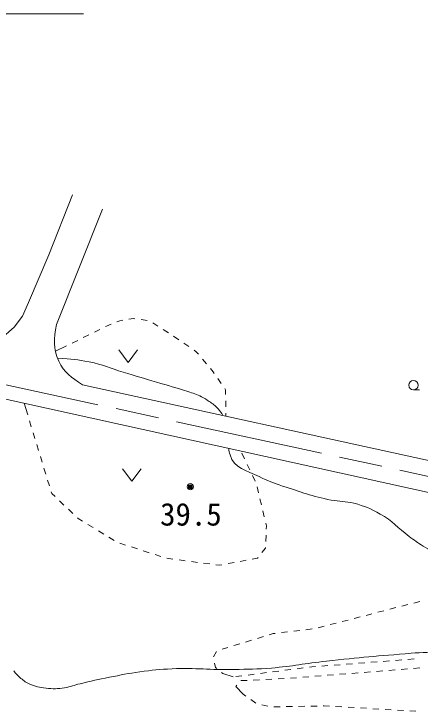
# Model space of a CAD drawing. Units: millimetres, scale not verified. Extents: x 40000 to 680000, y 20000 to 380000.
# Drawn here: x 448241 to 481102, y 284449 to 340822 of the extents above; entities that cross this region are included whole.
import ezdxf
from ezdxf.enums import TextEntityAlignment as Align

# ---------------------------------------------------------------- set-up
doc = ezdxf.new("R2010")
doc.units = ezdxf.units.MM
doc.header["$LTSCALE"] = 1000
doc.header["$PDMODE"] = 32
doc.header["$PDSIZE"] = 500
doc.linetypes.add('CHAIN', pattern=[18.5, 12, -1.5, 3.5, -1.5])
for name, color, linetype, lineweight in [('M-BGD', 7, 'Continuous', 13), ('M-BMK', 2, 'CHAIN', 13), ('M-STR-HTXT', 7, 'Continuous', 13)]:
    doc.layers.add(name, color=color, linetype=linetype, lineweight=lineweight)
doc.styles.add('ＭＳ ゴシック', font='')
doc.styles.get('ＭＳ ゴシック').set_extended_font_data('MS Gothic')

msp = doc.modelspace()

# ---------------------------------------------------------------- linework, layer by layer
at = {"layer": 'M-BGD'}
for p, q in [((451063, 321347), (452967, 326205)), ((455407, 325037), (451674, 315695)), ((449417, 317498), (451063, 321347)), ((448934, 316395), (449417, 317498)), ((448266, 315491), (448934, 316395)), ((455729, 315577), (456105, 315729)), ((456568, 315916), (456811, 316013)), ((456811, 316013), (457046, 316052)), ((457540, 316131), (457910, 316191)), ((457910, 316191), (458034, 316173)), ((458529, 316101), (459023, 316028)), ((459476, 315843), (459898, 315575)), ((447157, 314522), (448266, 315491)), ((454747, 315092), (455196, 315314)), ((455644, 315535), (455729, 315577)), ((460320, 315307), (460742, 315039)), ((453851, 314649), (454299, 314871)), ((461157, 314759), (461571, 314479)), ((452954, 314206), (453403, 314428)), ((461984, 314198), (462398, 313917)), ((451609, 313542), (452506, 313985)), ((456729, 313648), (457479, 312648)), ((457479, 312648), (458229, 313648)), ((462812, 313636), (462998, 313510)), ((462998, 313510), (463174, 313298)), ((463493, 312914), (463813, 312530)), ((464133, 312145), (464355, 311878)), ((464355, 311878), (464442, 311753)), ((464727, 311342), (465012, 310931)), ((453790, 310834), (486155, 303763)), ((444587, 310332), (485625, 301289)), ((465296, 310520), (465367, 310418)), ((465367, 310418), (465371, 310042)), ((480564, 310424), (481064, 310424)), ((465378, 309542), (465384, 309042)), ((449060, 309347), (449353, 308391)), ((465390, 308542), (465393, 308299)), ((449500, 307913), (449647, 307435)), ((449793, 306957), (449940, 306479)), ((450086, 306001), (450233, 305523)), ((450380, 305045), (450526, 304566)), ((466886, 304845), (466668, 305294)), ((450673, 304088), (450819, 303610)), ((457032, 304041), (457782, 303041)), ((457782, 303041), (458532, 304041)), ((467323, 303945), (467104, 304395)), ((467759, 303045), (467541, 303495)), ((450966, 303132), (451112, 302654)), ((451259, 302176), (451297, 302053)), ((468029, 302086), (467911, 302572)), ((451297, 302053), (451566, 301798)), ((468264, 301114), (468147, 301600)), ((451929, 301453), (452291, 301109)), ((452654, 300765), (453017, 300421)), ((468500, 300142), (468382, 300628)), ((453379, 300077), (453441, 300018)), ((453441, 300018), (453795, 299802)), ((454222, 299542), (454649, 299282)), ((468671, 299436), (468617, 299656)), ((468660, 299162), (468671, 299436)), ((455076, 299022), (455503, 298762)), ((455930, 298502), (456357, 298241)), ((468620, 298163), (468640, 298663)), ((456805, 298026), (457281, 297872)), ((457756, 297718), (458232, 297564)), ((468598, 297619), (468600, 297664)), ((458708, 297410), (459183, 297256)), ((459659, 297101), (460135, 296947)), ((468309, 297267), (468598, 297619)), ((460614, 296808), (461109, 296741)), ((461605, 296675), (462100, 296608)), ((462596, 296542), (463091, 296475)), ((466546, 296556), (467037, 296649)), ((467529, 296741), (467944, 296819)), ((467944, 296819), (467993, 296880)), ((463587, 296408), (464082, 296342)), ((464578, 296275), (464854, 296238)), ((464854, 296238), (465072, 296279)), ((465563, 296371), (466054, 296464)), ((480602, 293184), (481086, 293309)), ((478665, 292685), (479150, 292810)), ((479634, 292935), (480118, 293060)), ((475760, 291936), (476245, 292061)), ((476729, 292186), (477213, 292311)), ((477697, 292435), (478181, 292560)), ((473824, 291437), (474308, 291561)), ((474792, 291686), (475276, 291811)), ((470877, 290908), (471374, 290968)), ((471870, 291027), (472367, 291086)), ((472855, 291187), (473340, 291312)), ((467946, 290324), (468425, 290470)), ((468903, 290616), (469207, 290709)), ((469207, 290709), (469388, 290730)), ((469884, 290790), (470381, 290849)), ((466033, 289741), (466512, 289887)), ((466990, 290033), (467468, 290179)), ((464387, 288821), (464639, 289253)), ((465077, 289450), (465555, 289596)), ((480620, 288661), (480122, 288622)), ((464555, 287962), (464480, 288332)), ((473641, 288123), (473142, 288085)), ((474638, 288200), (474139, 288162)), ((475635, 288277), (475136, 288238)), ((476632, 288354), (476134, 288315)), ((477629, 288430), (477131, 288392)), ((478626, 288507), (478128, 288469)), ((479623, 288584), (479125, 288546)), ((464652, 287887), (464555, 287962)), ((465147, 287499), (465046, 287579)), ((468675, 287554), (468179, 287491)), ((469667, 287681), (469171, 287618)), ((470658, 287808), (470163, 287744)), ((471650, 287935), (471154, 287871)), ((472347, 288024), (472146, 287998)), ((472644, 288046), (472347, 288024)), ((475591, 287499), (476090, 287538)), ((476588, 287578), (477087, 287617)), ((477585, 287657), (478084, 287696)), ((478582, 287735), (479081, 287775)), ((479579, 287814), (480077, 287854)), ((480576, 287893), (481074, 287933)), ((465968, 287209), (465147, 287499)), ((466691, 287301), (466195, 287238)), ((467683, 287428), (467187, 287364)), ((467611, 286955), (468110, 286978)), ((468610, 287001), (469109, 287024)), ((469609, 287047), (470108, 287071)), ((470607, 287105), (471105, 287144)), ((471604, 287184), (472102, 287223)), ((472601, 287262), (473099, 287302)), ((473598, 287341), (474096, 287381)), ((474595, 287420), (475093, 287459)), ((466195, 286422), (466289, 286543)), ((466776, 285808), (466195, 286422)), ((466612, 286908), (467111, 286931)), ((466997, 285658), (466776, 285808)), ((467825, 285097), (467411, 285378)), ((468781, 284842), (468291, 284941)), ((469775, 284799), (469275, 284791)), ((470775, 284816), (470275, 284808)), ((471775, 284833), (471275, 284825)), ((472775, 284850), (472275, 284842)), ((473339, 284860), (473275, 284859)), ((473774, 284836), (473339, 284860)), ((474773, 284780), (474273, 284808)), ((475771, 284725), (475272, 284753)), ((476769, 284670), (476270, 284698)), ((477768, 284615), (477269, 284642)), ((478766, 284560), (478267, 284587)), ((479765, 284504), (479266, 284532)), ((480763, 284449), (480264, 284477))]:
    msp.add_line(p, q, dxfattribs=at)
for centre, radius in [((480564, 310799), 375), ((462511, 302591), 150), ((462511, 302591), 120), ((462511, 302591), 90), ((462511, 302591), 60), ((462511, 302591), 30), ((462511, 302591), 20)]:
    msp.add_circle(centre, radius, dxfattribs=at)
for points, knots in [([(451674, 315695), (451500, 314529), (451366, 313791), (451868, 312755), (452330, 311800), (452875, 311422), (453790, 310834)], [0, 0, 0, 0, 1, 1, 1, 2, 2, 2, 2]), ([(451786, 312978), (452966, 312911), (453349, 312881), (454330, 312687), (455436, 312469), (456013, 312177), (457093, 311851), (458136, 311536), (458720, 311360), (459764, 311046), (460756, 310748), (461325, 310620), (462305, 310285), (462747, 310135), (463008, 310078), (463425, 309869), (463673, 309744), (463801, 309653), (464029, 309495), (464330, 309287), (464510, 309173), (464754, 308900), (464931, 308701), (464995, 308612), (465157, 308350)], [0, 0, 0, 0, 1, 1, 1, 2, 2, 2, 3, 3, 3, 4, 4, 4, 5, 5, 5, 6, 6, 6, 7, 7, 7, 8, 8, 8, 8]), ([(465625, 305697), (465619, 305477), (465669, 305362), (465731, 305156), (466061, 304062), (467050, 303909), (468079, 303411), (468800, 303061), (469222, 302897), (469985, 302647), (471499, 302150), (472340, 301818), (473903, 301512), (474616, 301372), (475041, 301433), (475745, 301253), (476617, 301031), (477091, 300818), (477877, 300381), (478885, 299821), (479279, 299253), (480212, 298576), (480652, 298256), (480893, 298066), (481359, 297784), (481909, 297451), (482212, 297240), (482812, 297009), (483830, 296618), (484460, 296558), (485543, 296427), (486881, 296265), (487647, 296455), (488995, 296451), (490485, 296448), (491320, 296477), (492808, 296403), (493871, 296350), (494480, 296377), (495522, 296161), (496563, 295944), (497118, 295703), (498151, 295450), (498521, 295359), (498725, 295279), (499104, 295240), (499493, 295199), (499716, 295188), (500105, 295224), (500651, 295274), (500975, 295299), (501479, 295515), (502032, 295752), (502420, 295865), (502771, 296355), (502955, 296611), (503005, 296801), (503046, 297114), (503107, 297589), (503087, 297863), (503062, 298341), (503047, 298627), (503040, 298727), (503000, 299072)], [0, 0, 0, 0, 1, 1, 1, 2, 2, 2, 3, 3, 3, 4, 4, 4, 5, 5, 5, 6, 6, 6, 7, 7, 7, 8, 8, 8, 9, 9, 9, 10, 10, 10, 11, 11, 11, 12, 12, 12, 13, 13, 13, 14, 14, 14, 15, 15, 15, 16, 16, 16, 17, 17, 17, 18, 18, 18, 19, 19, 19, 20, 20, 20, 21, 21, 21, 21]), ([(448221, 287692), (448426, 287443), (448500, 287363), (448705, 287180), (448978, 286936), (449149, 286809), (449480, 286652), (449975, 286418), (450295, 286376), (450837, 286308), (451422, 286234), (451764, 286235), (452345, 286329), (452844, 286410), (453104, 286544), (453594, 286663), (454515, 286887), (455034, 286999), (455964, 287180), (456924, 287367), (457459, 287497), (458430, 287622), (459445, 287752), (460016, 287816), (461038, 287864), (462991, 287956), (464088, 287768), (466043, 287809), (467226, 287834), (467890, 287830), (469069, 287928), (470823, 288073), (471789, 288297), (473538, 288488), (476207, 288778), (477706, 288906), (480381, 289123), (482234, 289273), (483296, 289132), (485130, 289430), (487194, 289765), (488329, 290086), (490336, 290670), (492149, 291198), (493134, 291593), (494928, 292184), (497738, 293111), (499322, 293599), (502122, 294554), (503946, 295177), (504997, 295455), (506774, 296202), (507707, 296594), (508176, 296930), (509100, 297341), (510519, 297972), (511377, 298172), (512832, 298716), (513812, 299082), (514441, 299125), (515340, 299661), (516664, 300451), (517273, 301092), (518502, 302024), (519210, 302560), (519567, 302916), (520304, 303412), (520678, 303663), (520808, 303750), (521277, 304031)], [0, 0, 0, 0, 1, 1, 1, 2, 2, 2, 3, 3, 3, 4, 4, 4, 5, 5, 5, 6, 6, 6, 7, 7, 7, 8, 8, 8, 9, 9, 9, 10, 10, 10, 11, 11, 11, 12, 12, 12, 13, 13, 13, 14, 14, 14, 15, 15, 15, 16, 16, 16, 17, 17, 17, 18, 18, 18, 19, 19, 19, 20, 20, 20, 21, 21, 21, 22, 22, 22, 23, 23, 23, 23])]:
    msp.add_open_spline(points, degree=3, knots=knots, dxfattribs=at)
msp.add_point((462511, 302591), dxfattribs=at)
at = {"layer": 'M-BMK'}
msp.add_line((443313, 311761), (485998, 302514), dxfattribs=at)
at = {"layer": 'M-STR-HTXT'}
msp.add_line((419482, 340822), (453883, 340822), dxfattribs=at)

# ---------------------------------------------------------------- texts
at = {"layer": 'M-BGD', "style": 'ＭＳ ゴシック'}
msp.add_text('39.5', height=1833, dxfattribs=at).set_placement((462560, 300363), align=Align.MIDDLE_CENTER)

doc.saveas('drawing.dxf')
